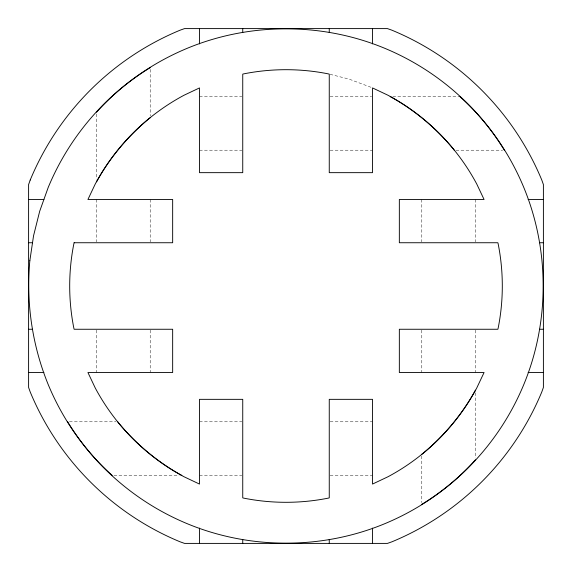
<?xml version="1.0" encoding="UTF-8"?>
<svg xmlns="http://www.w3.org/2000/svg" width="572" height="572" viewBox="0 0 572 572"><rect width="100%" height="100%" fill="white"/><g stroke="black" fill="none" stroke-linecap="round" stroke-linejoin="round"><path stroke-width="0.43" stroke-dasharray="2.86 2.15" d="M199.478 96.568L241.856 96.568M330.144 96.568L371.636 96.568M392.857 96.568L459.817 96.568M199.478 150.207L241.856 150.207M330.144 150.207L372.522 150.207M456.02 150.207L502.588 150.207M69.412 421.793L115.98 421.793M199.478 421.793L241.856 421.793M330.144 421.793L372.522 421.793M113.964 475.432L179.143 475.432M199.478 475.432L241.856 475.432M330.144 475.432L372.522 475.432M330.108 74.331L348.791 79.015L371.771 87.58M475.432 199.478L475.432 241.856M475.432 330.144L475.432 372.522M475.432 392.857L475.432 458.036M421.793 199.478L421.793 241.856M421.793 330.144L421.793 372.522M421.793 456.02L421.793 502.588M150.207 69.412L150.207 115.98M150.207 199.478L150.207 241.856M150.207 330.144L150.207 372.522M96.568 113.964L96.568 179.143M96.568 199.478L96.568 241.856M96.568 330.144L96.568 372.522"/><path stroke-width="0.86" d="M96.568 181.817C109.781 157.722 127.735 136.429 148.777 118.797L150.207 117.732M475.432 390.183C462.219 414.278 444.265 435.571 423.223 453.203L421.793 454.268M96.568 112.183C112.098 94.823 130.323 79.758 150.207 67.653M475.432 459.817C459.902 477.177 441.677 492.242 421.793 504.347M28.6 199.478L43.908 199.478M528.092 199.478L543.4 199.478M28.6 242.742L32.511 242.742M539.489 242.742L543.4 242.742M28.6 329.257L32.511 329.257M539.489 329.257L543.4 329.257M28.6 372.522L43.908 372.522M528.092 372.522L543.4 372.522M390.183 96.568C414.278 109.781 435.571 127.735 453.203 148.777L454.268 150.207M181.817 475.432C157.722 462.219 136.429 444.265 118.797 423.223L117.732 421.793M459.817 96.568C477.177 112.098 492.242 130.323 504.347 150.207M112.183 475.432C94.823 459.902 79.758 441.677 67.653 421.793M372.522 28.6L372.522 43.908M372.522 528.092L372.522 543.4M329.257 28.6L329.257 32.511M329.257 539.489L329.257 543.4M242.742 28.6L242.742 32.511M242.742 539.489L242.742 543.4M199.478 28.6L199.478 43.908M199.478 528.092L199.478 543.4M29.837 260.768C25.94 302.745 32.275 345.467 48.191 384.506A257.4 257.4 0 0 0 187.494 523.809C249.885 549.628 322.115 549.628 384.506 523.809A257.4 257.4 0 0 0 523.809 384.506C549.628 322.115 549.628 249.885 523.809 187.494A257.4 257.4 0 0 0 384.506 48.191C322.115 22.372 249.885 22.372 187.494 48.191A257.4 257.4 0 0 0 48.191 187.494L39.682 211.282L33.548 235.786L29.837 260.768M74.117 242.742L73.852 243.801A216.302 216.302 0 0 0 73.852 328.199L74.117 329.257L172.658 329.257L172.658 372.522L87.931 372.522L95.238 387.966A216.302 216.302 0 0 0 184.034 476.762L199.478 484.069L199.478 399.342L242.742 399.342L242.742 497.883L243.801 498.148A216.302 216.302 0 0 0 328.199 498.148L329.257 497.883L329.257 399.342L372.522 399.342L372.522 484.069L387.966 476.762A216.302 216.302 0 0 0 476.762 387.966L484.069 372.522L399.342 372.522L399.342 329.257L497.883 329.257L498.148 328.199A216.302 216.302 0 0 0 498.148 243.801L497.883 242.742L399.342 242.742L399.342 199.478L484.069 199.478L476.762 184.034A216.302 216.302 0 0 0 387.966 95.238L372.522 87.931L372.522 172.658L329.257 172.658L329.257 74.117L328.199 73.852A216.302 216.302 0 0 0 243.801 73.852L242.742 74.117L242.742 172.658L199.478 172.658L199.478 87.931L184.034 95.238A216.302 216.302 0 0 0 95.238 184.034L87.931 199.478L172.658 199.478L172.658 242.742L74.117 242.742M30.209 180.044L28.6 184.542L28.6 387.458L30.209 391.956A276.869 276.869 0 0 0 180.044 541.791L184.542 543.4L387.458 543.4L391.956 541.791A276.869 276.869 0 0 0 541.791 391.956L543.4 387.458L543.4 184.542L541.791 180.044A276.869 276.869 0 0 0 391.956 30.209L387.458 28.6L184.542 28.6L180.044 30.209A276.869 276.869 0 0 0 30.209 180.044"/></g></svg>
